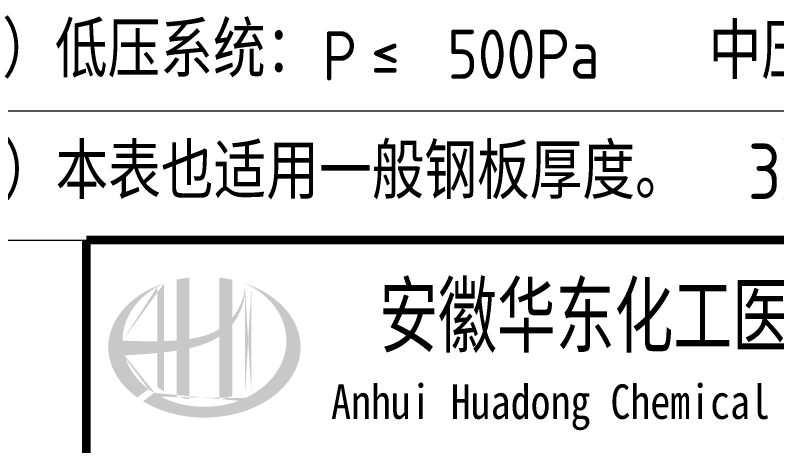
# Model space of a CAD drawing. Extents: x 5025702 to 7068445, y -422737 to 2032183.
# Drawn here: x 5065530 to 5071709, y -316007 to -312513 of the extents above; entities that cross this region are included whole.
import ezdxf
from ezdxf.enums import TextEntityAlignment as Align

# ---------------------------------------------------------------- set-up
doc = ezdxf.new("R2010")
doc.units = 0
doc.header["$LTSCALE"] = 1000
doc.header["$MEASUREMENT"] = 0
doc.layers.get('0').update_dxf_attribs({"linetype": 'CONTINUOUS'})
doc.layers.add('PUB_TEXT', color=7, linetype='CONTINUOUS')
doc.styles.add('AHD_TQ_S', font='')
doc.styles.get("Standard").update_dxf_attribs({"font": 'SCEIE', "bigfont": 'SCEIC'})
doc.styles.get('AHD_TQ_S').set_extended_font_data('SimSun')

msp = doc.modelspace()

# ---------------------------------------------------------------- hatches: boundary and pattern name
h = msp.add_hatch(color=256)
edge = h.paths.add_edge_path()
edge.add_spline(control_points=[(5066943.7, -315215.7), (5066949.8, -315214.3), (5066955.9, -315212.9), (5067005, -315201), (5067047.6, -315188), (5067122.6, -315156.9), (5067155.5, -315139.9), (5067186.4, -315119.3)], knot_values=[61.629012, 61.629012, 61.629012, 61.629012, 63.330431, 63.330431, 75.353634, 75.353634, 85.398649, 85.398649, 85.398649, 85.398649], degree=3, periodic=0)
edge.add_line((5067186.4, -315119.3), (5067186.4, -315629.5))
edge.add_spline(control_points=[(5067186.4, -315629.5), (5067203.5, -315626.8), (5067220.6, -315623.5), (5067255.3, -315615.4), (5067273, -315610.6), (5067290.4, -315605.1)], knot_values=[4.908456, 4.908456, 4.908456, 4.908456, 4.992821, 4.992821, 5.083034, 5.083034, 5.083034, 5.083034], degree=3, periodic=0)
edge.add_line((5067290.4, -315605.1), (5067290.4, -315023.7))
edge.add_spline(control_points=[(5067290.4, -315023.7), (5067299, -315012.7), (5067307.2, -315001.4), (5067333.3, -314961.7), (5067349, -314931.8), (5067378.2, -314859), (5067389.4, -314815.2), (5067394.1, -314769.9), (5067394.3, -314768.6), (5067394.4, -314767.3)], knot_values=[97.991744, 97.991744, 97.991744, 97.991744, 101.64219, 101.64219, 110.337975, 110.337975, 121.934322, 121.934322, 122.270691, 122.270691, 122.270691, 122.270691], degree=3, periodic=0)
edge.add_line((5067394.4, -314767.3), (5067394.4, -314696.9))
edge.add_spline(control_points=[(5067394.4, -314696.9), (5067394.3, -314704.6), (5067393.9, -314712.2), (5067393.4, -314719.9)], knot_values=[126.194075, 126.194075, 126.194075, 126.194075, 128.396762, 128.396762, 128.396762, 128.396762], degree=3, periodic=0)
edge.add_spline(control_points=[(5067393.4, -314719.9), (5067392.9, -314726.1), (5067392.3, -314732.3), (5067391.5, -314738.5)], knot_values=[124.417049, 124.417049, 124.417049, 124.417049, 126.194075, 126.194075, 126.194075, 126.194075], degree=3, periodic=0)
edge.add_spline(control_points=[(5067391.5, -314738.5), (5067390.4, -314747.7), (5067388.9, -314756.8), (5067387.1, -314765.9)], knot_values=[121.80529, 121.80529, 121.80529, 121.80529, 124.417049, 124.417049, 124.417049, 124.417049], degree=3, periodic=0)
edge.add_spline(control_points=[(5067387.1, -314765.9), (5067384.7, -314778.1), (5067381.8, -314790.2), (5067378.3, -314802.2)], knot_values=[118.31574, 118.31574, 118.31574, 118.31574, 121.80529, 121.80529, 121.80529, 121.80529], degree=3, periodic=0)
edge.add_spline(control_points=[(5067378.3, -314802.2), (5067374.8, -314814.3), (5067370.7, -314826.3), (5067366.2, -314838.2)], knot_values=[114.795988, 114.795988, 114.795988, 114.795988, 118.31574, 118.31574, 118.31574, 118.31574], degree=3, periodic=0)
edge.add_spline(control_points=[(5067366.2, -314838.2), (5067361.7, -314849.9), (5067356.7, -314861.4), (5067351.3, -314872.8)], knot_values=[111.329641, 111.329641, 111.329641, 111.329641, 114.795988, 114.795988, 114.795988, 114.795988], degree=3, periodic=0)
edge.add_spline(control_points=[(5067351.3, -314872.8), (5067345.8, -314884.3), (5067339.8, -314895.7), (5067333.3, -314906.7)], knot_values=[107.79529, 107.79529, 107.79529, 107.79529, 111.329641, 111.329641, 111.329641, 111.329641], degree=3, periodic=0)
edge.add_spline(control_points=[(5067333.3, -314906.7), (5067327, -314917.6), (5067320.3, -314928.1), (5067313.2, -314938.4)], knot_values=[104.343579, 104.343579, 104.343579, 104.343579, 107.79529, 107.79529, 107.79529, 107.79529], degree=3, periodic=0)
edge.add_spline(control_points=[(5067313.2, -314938.4), (5067306, -314948.8), (5067298.3, -314958.8), (5067290.4, -314968.5)], knot_values=[100.8507, 100.8507, 100.8507, 100.8507, 104.343579, 104.343579, 104.343579, 104.343579], degree=3, periodic=0)
edge.add_line((5067290.4, -314968.5), (5067290.4, -314659.2))
edge.add_spline(control_points=[(5067290.4, -314659.2), (5067256.3, -314651.7), (5067221.5, -314645.8), (5067186.4, -314641.7)], knot_values=[4.423999, 4.423999, 4.423999, 4.423999, 4.558741, 4.558741, 4.558741, 4.558741], degree=3, periodic=0)
edge.add_line((5067186.4, -314641.7), (5067186.4, -315059.8))
edge.add_spline(control_points=[(5067186.4, -315059.8), (5067114.4, -315104.4), (5067030.2, -315127.6), (5066943.7, -315140.6)], knot_values=[63.246215, 63.246215, 63.246215, 63.246215, 87.689124, 87.689124, 87.689124, 87.689124], degree=3, periodic=0)
edge.add_line((5066943.7, -315140.6), (5066943.7, -314641.7))
edge.add_spline(control_points=[(5066943.7, -314641.7), (5066908.5, -314645.8), (5066873.8, -314651.7), (5066839.7, -314659.2)], knot_values=[4.866038, 4.866038, 4.866038, 4.866038, 5.000777, 5.000777, 5.000777, 5.000777], degree=3, periodic=0)
edge.add_line((5066839.7, -314659.2), (5066839.7, -315152.1))
edge.add_spline(control_points=[(5066839.7, -315152.1), (5066838, -315152.2), (5066803.1, -315154.8), (5066768.5, -315156.6), (5066735.7, -315157.6)], knot_values=[43.657356, 43.657356, 43.657356, 43.657356, 44.134253, 53.497092, 53.497092, 53.497092, 53.497092], degree=3, periodic=0)
edge.add_line((5066735.7, -315157.6), (5066735.7, -314688.5))
edge.add_spline(control_points=[(5066735.7, -314688.5), (5066718.7, -314694.3), (5066701.9, -314700.6), (5066685.5, -314707.4)], knot_values=[5.14157, 5.14157, 5.14157, 5.14157, 5.212921, 5.212921, 5.212921, 5.212921], degree=3, periodic=0)
edge.add_spline(control_points=[(5066685.5, -314707.4), (5066678.6, -314710.2), (5066671.8, -314713.1), (5066639.5, -314727.3), (5066615, -314739.5), (5066591.5, -314752.7)], knot_values=[5.212921, 5.212921, 5.212921, 5.212921, 5.24296, 5.24296, 5.355623, 5.355623, 5.355623, 5.355623], degree=3, periodic=0)
edge.add_spline(control_points=[(5066591.5, -314752.7), (5066576.6, -314761.1), (5066562.2, -314769.8), (5066548.2, -314778.9)], knot_values=[5.355623, 5.355623, 5.355623, 5.355623, 5.426974, 5.426974, 5.426974, 5.426974], degree=3, periodic=0)
edge.add_spline(control_points=[(5066548.2, -314778.9), (5066540.8, -314783.8), (5066533.5, -314788.7), (5066520, -314798.2), (5066513.8, -314802.7), (5066507.6, -314807.3)], knot_values=[5.426974, 5.426974, 5.426974, 5.426974, 5.464765, 5.464765, 5.498325, 5.498325, 5.498325, 5.498325], degree=3, periodic=0)
edge.add_spline(control_points=[(5066507.6, -314807.3), (5066481.6, -314826.9), (5066457.5, -314847.7), (5066435.6, -314869.7)], knot_values=[5.498325, 5.498325, 5.498325, 5.498325, 5.641027, 5.641027, 5.641027, 5.641027], degree=3, periodic=0)
edge.add_spline(control_points=[(5066435.6, -314869.7), (5066428.6, -314876.7), (5066421.9, -314883.8), (5066401.4, -314906.4), (5066388.5, -314922.2), (5066376.7, -314938.4)], knot_values=[5.641027, 5.641027, 5.641027, 5.641027, 5.686569, 5.686569, 5.783729, 5.783729, 5.783729, 5.783729], degree=3, periodic=0)
edge.add_spline(control_points=[(5066376.7, -314938.4), (5066361.6, -314959.2), (5066348.3, -314980.6), (5066335.2, -315005.6), (5066333.6, -315008.7), (5066332, -315011.9)], knot_values=[5.783729, 5.783729, 5.783729, 5.783729, 5.908374, 5.908374, 5.92643, 5.92643, 5.92643, 5.92643], degree=3, periodic=0)
edge.add_spline(control_points=[(5066332, -315011.9), (5066319.5, -315037), (5066309.5, -315062.7), (5066302, -315088.6)], knot_values=[5.92643, 5.92643, 5.92643, 5.92643, 6.069132, 6.069132, 6.069132, 6.069132], degree=3, periodic=0)
edge.add_spline(control_points=[(5066302, -315088.6), (5066298.8, -315099.7), (5066296, -315110.9), (5066290.6, -315137), (5066288.4, -315152.1), (5066286.9, -315167.1)], knot_values=[6.069132, 6.069132, 6.069132, 6.069132, 6.130179, 6.130179, 6.211834, 6.211834, 6.211834, 6.211834], degree=3, periodic=0)
edge.add_spline(control_points=[(5066286.9, -315167.1), (5066285.7, -315180.3), (5066285, -315193.5), (5066285, -315206.7)], knot_values=[6.211834, 6.211834, 6.211834, 6.211834, 6.283185, 6.283185, 6.283185, 6.283185], degree=3, periodic=0)
edge.add_spline(control_points=[(5066285, -315206.7), (5066285, -315216), (5066285.4, -315225.4), (5066286, -315234.7)], knot_values=[6.283185, 6.283185, 6.283185, 6.283185, 6.333655, 6.333655, 6.333655, 6.333655], degree=3, periodic=0)
edge.add_spline(control_points=[(5066286, -315234.7), (5066287.2, -315253.3), (5066289.8, -315271.9), (5066293.5, -315290.5)], knot_values=[6.333655, 6.333655, 6.333655, 6.333655, 6.434594, 6.434594, 6.434594, 6.434594], degree=3, periodic=0)
edge.add_spline(control_points=[(5066293.5, -315290.5), (5066293.8, -315291.7), (5066294, -315292.9), (5066298, -315311.4), (5066302.7, -315328.6), (5066308.6, -315345.6)], knot_values=[6.434594, 6.434594, 6.434594, 6.434594, 6.441278, 6.441278, 6.535532, 6.535532, 6.535532, 6.535532], degree=3, periodic=0)
edge.add_spline(control_points=[(5066308.6, -315345.6), (5066314.8, -315363.8), (5066322.4, -315381.9), (5066331.1, -315399.7)], knot_values=[6.535532, 6.535532, 6.535532, 6.535532, 6.636471, 6.636471, 6.636471, 6.636471], degree=3, periodic=0)
edge.add_spline(control_points=[(5066331.1, -315399.7), (5066333.3, -315404.1), (5066335.6, -315408.6), (5066344.9, -315426.2), (5066352.6, -315439.3), (5066361, -315452.1)], knot_values=[6.636471, 6.636471, 6.636471, 6.636471, 6.661894, 6.661894, 6.73741, 6.73741, 6.73741, 6.73741], degree=3, periodic=0)
edge.add_spline(control_points=[(5066361, -315452.1), (5066372.2, -315469.3), (5066384.5, -315486.1), (5066398.1, -315502.5)], knot_values=[6.73741, 6.73741, 6.73741, 6.73741, 6.838349, 6.838349, 6.838349, 6.838349], degree=3, periodic=0)
edge.add_spline(control_points=[(5066398.1, -315502.5), (5066404, -315509.6), (5066410.1, -315516.7), (5066424.7, -315532.6), (5066433.2, -315541.5), (5066442.1, -315550.1)], knot_values=[6.838349, 6.838349, 6.838349, 6.838349, 6.88251, 6.88251, 6.939288, 6.939288, 6.939288, 6.939288], degree=3, periodic=0)
edge.add_spline(control_points=[(5066442.1, -315550.1), (5066457.9, -315565.5), (5066474.7, -315580.3), (5066492.6, -315594.5)], knot_values=[6.939288, 6.939288, 6.939288, 6.939288, 7.040227, 7.040227, 7.040227, 7.040227], degree=3, periodic=0)
edge.add_spline(control_points=[(5066492.6, -315594.5), (5066501.6, -315601.6), (5066510.8, -315608.6), (5066520.2, -315615.3)], knot_values=[7.040227, 7.040227, 7.040227, 7.040227, 7.090696, 7.090696, 7.090696, 7.090696], degree=3, periodic=0)
edge.add_line((5066520.2, -315615.3), (5066611.4, -315547))
edge.add_ellipse((5067065, -315154.7), major_axis=(665, 0), ratio=0.806676, start_angle=192.81901, end_angle=226.98533, ccw=False)
edge.add_spline(control_points=[(5066416.6, -315273.7), (5066440.6, -315272.2), (5066464.7, -315270.8), (5066553.4, -315265.3), (5066618.2, -315260.9), (5066683.7, -315254.6)], knot_values=[11.398263, 11.398263, 11.398263, 11.398263, 18.40729, 18.40729, 37.18094, 37.18094, 37.18094, 37.18094], degree=3, periodic=0)
edge.add_line((5066683.7, -315254.6), (5066683.7, -315533.7))
edge.add_spline(control_points=[(5066683.7, -315533.7), (5066687.3, -315535.9), (5066690.9, -315538.1), (5066707.8, -315548.3), (5066721.6, -315555.9), (5066735.7, -315563.1)], knot_values=[4.049945, 4.049945, 4.049945, 4.049945, 4.072021, 4.072021, 4.153257, 4.153257, 4.153257, 4.153257], degree=3, periodic=0)
edge.add_line((5066735.7, -315563.1), (5066735.7, -315249.2))
edge.add_spline(control_points=[(5066735.7, -315249.2), (5066767.9, -315245.5), (5066800.3, -315241.3), (5066835.1, -315235.9), (5066837.4, -315235.5), (5066839.7, -315235.2)], knot_values=[42.135009, 42.135009, 42.135009, 42.135009, 51.307228, 51.307228, 51.948574, 51.948574, 51.948574, 51.948574], degree=3, periodic=0)
edge.add_line((5066839.7, -315235.2), (5066839.7, -315605.1))
edge.add_spline(control_points=[(5066839.7, -315605.1), (5066873.3, -315615.7), (5066908.2, -315623.9), (5066943.7, -315629.5)], knot_values=[4.34174, 4.34174, 4.34174, 4.34174, 4.516316, 4.516316, 4.516316, 4.516316], degree=3, periodic=0)
edge.add_line((5066943.7, -315629.5), (5066943.7, -315215.7))
edge = h.paths.add_edge_path(flags=16)
edge.add_ellipse((5067065, -315154.7), major_axis=(665, 0), ratio=0.806676, start_angle=124.98746, end_angle=179.99898, ccw=False)
edge.add_line((5066683.7, -314715.2), (5066683.7, -315158.8))
edge.add_spline(control_points=[(5066683.7, -315158.8), (5066588.4, -315160.1), (5066494.4, -315157.1), (5066400, -315154.7)], knot_values=[11.27373, 11.27373, 11.27373, 11.27373, 38.687513, 38.687513, 38.687513, 38.687513], degree=3, periodic=0)
edge = h.paths.add_edge_path()
edge.add_spline(control_points=[(5066566.2, -315645.8), (5066597.3, -315664.8), (5066630.4, -315682.1), (5066715, -315719.3), (5066768.3, -315737.2), (5066879, -315763.7), (5066936.5, -315772.5), (5067052.6, -315780.2), (5067111.3, -315779.3), (5067226.9, -315767.8), (5067283.7, -315757.3), (5067392.8, -315727.2), (5067444.9, -315707.7), (5067541.8, -315660.8), (5067586.6, -315633.5), (5067666.5, -315572.5), (5067701.7, -315539), (5067761, -315467.5), (5067785.2, -315429.6), (5067821.5, -315351.5), (5067833.8, -315311.3), (5067846.4, -315230.1), (5067846.7, -315189.1), (5067835.2, -315107.6), (5067823.4, -315067.1), (5067787.8, -314988.4), (5067764, -314950.2), (5067705.2, -314878), (5067670.1, -314844), (5067590.3, -314782.4), (5067545.6, -314754.7), (5067464.4, -314714.9), (5067430, -314700.7), (5067394.4, -314688.5)], knot_values=[0.886421, 0.886421, 0.886421, 0.886421, 1.040557, 1.040557, 1.261172, 1.261172, 1.481788, 1.481788, 1.702404, 1.702404, 1.92302, 1.92302, 2.143636, 2.143636, 2.364252, 2.364252, 2.584868, 2.584868, 2.805484, 2.805484, 3.026099, 3.026099, 3.246715, 3.246715, 3.46852, 3.46852, 3.690325, 3.690325, 3.91213, 3.91213, 4.133935, 4.133935, 4.283209, 4.283209, 4.283209, 4.283209], degree=3, periodic=0)
edge.add_line((5067394.4, -314688.5), (5067394.4, -314688.5))
edge.add_spline(control_points=[(5067394.4, -314688.6), (5067394.4, -314691.4), (5067394.4, -314694.1), (5067394.4, -314696.9)], knot_values=[128.396762, 128.396762, 128.396762, 128.396762, 129.192193, 129.192193, 129.192193, 129.192193], degree=3, periodic=0)
edge.add_line((5067394.4, -314696.9), (5067394.4, -315620.8))
edge.add_ellipse((5067065, -315154.7), major_axis=(665, 0), ratio=0.806676, start_angle=232.10542, end_angle=299.68334, ccw=False)
edge.add_line((5066656.6, -315578.1), (5066566.2, -315645.8))
edge = h.paths.add_edge_path(flags=16)
edge.add_ellipse((5067065, -315154.7), major_axis=(665, 0), ratio=0.806676, start_angle=304.98746, end_angle=415.01211, ccw=False)
edge.add_line((5067446.4, -315594.2), (5067446.4, -314715.2))

# ---------------------------------------------------------------- linework, layer by layer
at = {"const_width": 70}
for points in [[(5084107.2, -314337.3), (5066107.2, -314337.3)], [(5066107.2, -314337.3), (5066107.2, -320337.3)]]:
    msp.add_lwpolyline(points, dxfattribs=at)
at = {"layer": 'PUB_TEXT', "lineweight": 0}
for p, q in [((5064829.4, -313288.6), (5084107.2, -313288.6)), ((5064829.4, -314337.3), (5084107.2, -314337.3)), ((5064829.4, -314337.3), (5084107.2, -314337.3))]:
    msp.add_line(p, q, dxfattribs=at)

# ---------------------------------------------------------------- texts
at = {"style": 'AHD_TQ_S'}
for s, height, width, p in [('安徽华东化工医药工程有限责任公司', 500, 0.7, (5072302.1, -314937.3)), ('Anhui Huadong Chemical & Medical Engineering Co.,Ltd', 280, 0.85, (5072302.1, -315687.3))]:
    msp.add_text(s, height=height, dxfattribs=dict(at, width=width)).set_placement(p, align=Align.MIDDLE)
at = {"layer": 'PUB_TEXT', "lineweight": 0}
for s, height, p in [('）低压系统：', 450, (5065423.8, -313018.6)), ('中压系统：', 450, (5071156.8, -313031.2)), ('500Pa', 400, (5069035.6, -313029.3)), ('P', 400, (5068022.1, -313042.9)), ('≤', 400, (5068416.5, -313042.9)), ('）本表也适用一般钢板厚度。  3）排烟风管板材厚度按高压系统选用。', 450, (5065429.2, -314005.6))]:
    msp.add_text(s, height=height, dxfattribs=at).set_placement(p)

doc.saveas('drawing.dxf')
